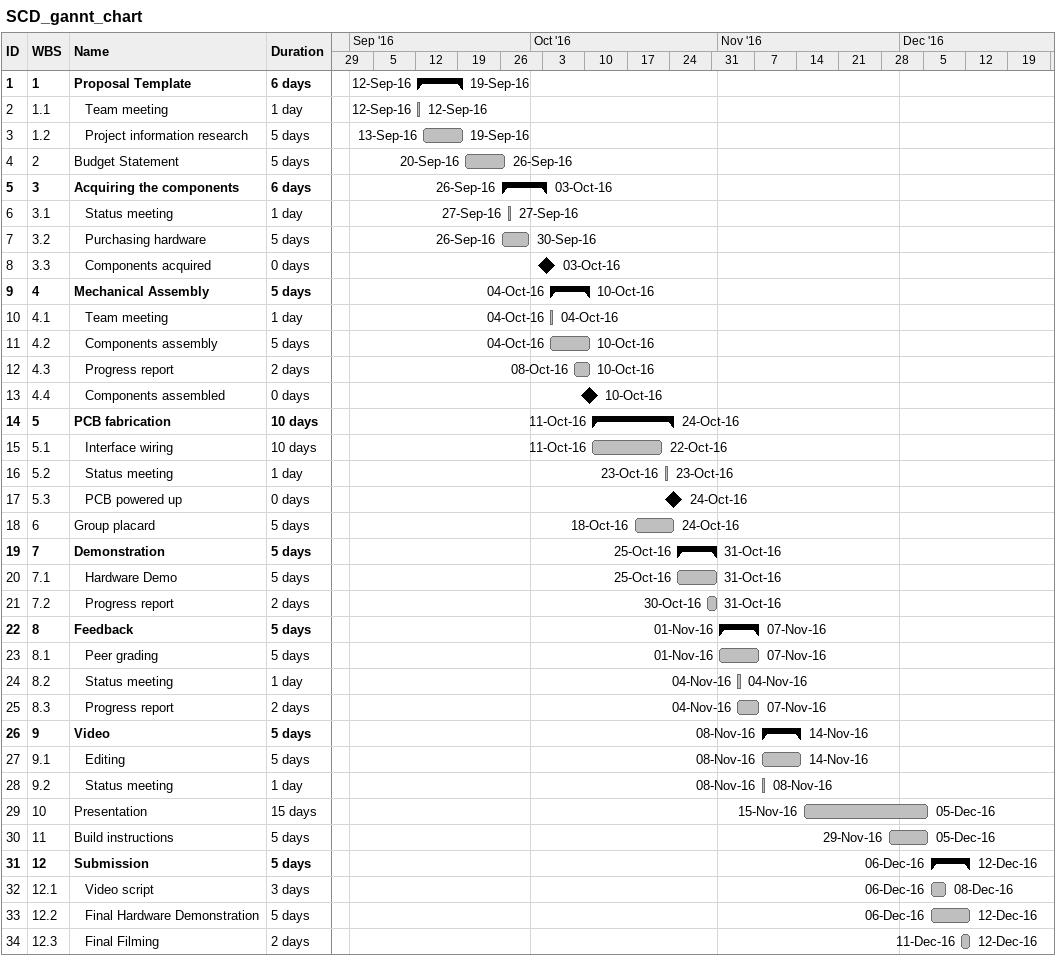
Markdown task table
SCD_gannt_chart

| ID | WBS | Task | Duration | Start | Finish |
|---|---|---|---|---|---|
| 1 | 1 | **Proposal Template** | 6d | 2016-09-12 | 2016-09-19 |
| 2 | 1.1 | Team meeting | 1d | 2016-09-12 | 2016-09-12 |
| 3 | 1.2 | Project information research | 5d | 2016-09-13 | 2016-09-19 |
| 4 | 2 | Budget Statement | 5d | 2016-09-20 | 2016-09-26 |
| 5 | 3 | **Acquiring the components** | 6d | 2016-09-26 | 2016-10-03 |
| 6 | 3.1 | Status meeting | 1d | 2016-09-27 | 2016-09-27 |
| 7 | 3.2 | Purchasing hardware | 5d | 2016-09-26 | 2016-09-30 |
| 8 | 3.3 | Components acquired | 0d | 2016-10-03 | 2016-10-03 |
| 9 | 4 | **Mechanical Assembly** | 5d | 2016-10-04 | 2016-10-10 |
| 10 | 4.1 | Team meeting | 1d | 2016-10-04 | 2016-10-04 |
| 11 | 4.2 | Components assembly | 5d | 2016-10-04 | 2016-10-10 |
| 12 | 4.3 | Progress report | 2d | 2016-10-08 | 2016-10-10 |
| 13 | 4.4 | Components assembled | 0d | 2016-10-10 | 2016-10-10 |
| 14 | 5 | **PCB fabrication** | 10d | 2016-10-11 | 2016-10-24 |
| 15 | 5.1 | Interface wiring | 10d | 2016-10-11 | 2016-10-22 |
| 16 | 5.2 | Status meeting | 1d | 2016-10-23 | 2016-10-23 |
| 17 | 5.3 | PCB powered up | 0d | 2016-10-24 | 2016-10-24 |
| 18 | 6 | Group placard | 5d | 2016-10-18 | 2016-10-24 |
| 19 | 7 | **Demonstration** | 5d | 2016-10-25 | 2016-10-31 |
| 20 | 7.1 | Hardware Demo | 5d | 2016-10-25 | 2016-10-31 |
| 21 | 7.2 | Progress report | 2d | 2016-10-30 | 2016-10-31 |
| 22 | 8 | **Feedback** | 5d | 2016-11-01 | 2016-11-07 |
| 23 | 8.1 | Peer grading | 5d | 2016-11-01 | 2016-11-07 |
| 24 | 8.2 | Status meeting | 1d | 2016-11-04 | 2016-11-04 |
| 25 | 8.3 | Progress report | 2d | 2016-11-04 | 2016-11-07 |
| 26 | 9 | **Video** | 5d | 2016-11-08 | 2016-11-14 |
| 27 | 9.1 | Editing | 5d | 2016-11-08 | 2016-11-14 |
| 28 | 9.2 | Status meeting | 1d | 2016-11-08 | 2016-11-08 |
| 29 | 10 | Presentation | 15d | 2016-11-15 | 2016-12-05 |
| 30 | 11 | Build instructions | 5d | 2016-11-29 | 2016-12-05 |
| 31 | 12 | **Submission** | 5d | 2016-12-06 | 2016-12-12 |
| 32 | 12.1 | Video script | 3d | 2016-12-06 | 2016-12-08 |
| 33 | 12.2 | Final Hardware Demonstration | 5d | 2016-12-06 | 2016-12-12 |
| 34 | 12.3 | Final Filming | 2d | 2016-12-11 | 2016-12-12 |
